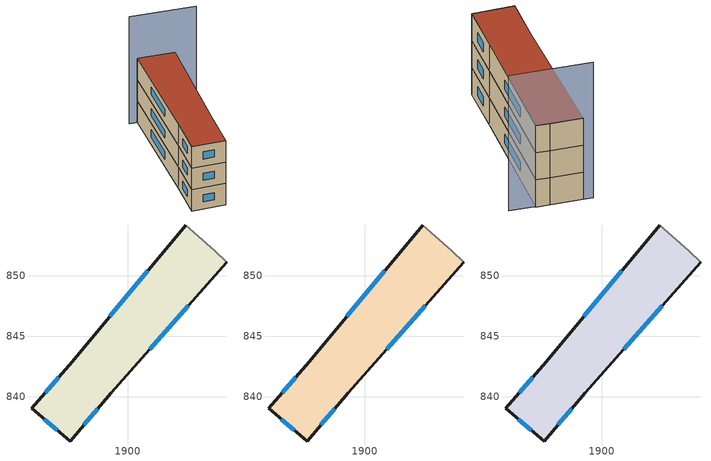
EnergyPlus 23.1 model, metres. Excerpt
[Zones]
ceb92c0137865720_F0_dwelling_0
 floor ground (EU_floor_Construction): 1907.18,852.05 1908.18,851.11 1898.65,840.34 1895.25,836.37 1892.08,839.09 1895.41,842.92 1904.78,854.18 z0
 wall outside (EU_wall_Construction): 1904.78,854.18 1895.41,842.92 1892.08,839.09 1895.25,836.37 1898.65,840.34 1908.18,851.11 z0:3
 wall adiabatic (EU_wall_Construction): 1908.18,851.11 1907.18,852.05 1904.78,854.18 z0:3
 window (EU_Window_Construction): 1901.82,843.93 1905,847.52 / 1896.38,837.69 1897.51,839.01 / 1893.13,838.18 1894.19,837.27 / 1894.3,841.64 1893.19,840.36 / 1901.66,850.43 1898.53,846.67 z1:2
ceb92c0137865720_F1_dwelling_0
 floor to ceb92c0137865720_F0_dwelling_0 (EU_floor_Construction): 1907.18,852.05 1908.18,851.11 1898.65,840.34 1895.25,836.37 1892.08,839.09 1895.41,842.92 1904.78,854.18 z3
 wall outside (EU_wall_Construction): 1904.78,854.18 1895.41,842.92 1892.08,839.09 1895.25,836.37 1898.65,840.34 1908.18,851.11 z3:6
 wall adiabatic (EU_wall_Construction): 1908.18,851.11 1907.18,852.05 1904.78,854.18 z3:6
 window (EU_Window_Construction): 1901.82,843.93 1905,847.52 / 1896.38,837.69 1897.51,839.01 / 1893.13,838.18 1894.19,837.27 / 1894.3,841.64 1893.19,840.36 / 1901.66,850.43 1898.53,846.67 z4:5
ceb92c0137865720_F2_dwelling_0
 floor to ceb92c0137865720_F1_dwelling_0 (EU_floor_Construction): 1907.18,852.05 1908.18,851.11 1898.65,840.34 1895.25,836.37 1892.08,839.09 1895.41,842.92 1904.78,854.18 z6
 wall outside (EU_wall_Construction): 1904.78,854.18 1895.41,842.92 1892.08,839.09 1895.25,836.37 1898.65,840.34 1908.18,851.11 z6:9
 wall adiabatic (EU_wall_Construction): 1908.18,851.11 1907.18,852.05 1904.78,854.18 z6:9
 window (EU_Window_Construction): 1901.82,843.93 1905,847.52 / 1896.38,837.69 1897.51,839.01 / 1893.13,838.18 1894.19,837.27 / 1894.3,841.64 1893.19,840.36 / 1901.66,850.43 1898.53,846.67 z7:8
 roof outside (EU_roof_Construction): 1898.65,840.34 1908.18,851.11 1907.18,852.05 1904.78,854.18 1895.41,842.92 1892.08,839.09 1895.25,836.37 z9
shading: 1910.04,849.3 1904.07,854.84 z0:15
[Building]
EU S2 Campaign: North Axis=0; Terrain=City; Solar Distribution=FullExterior
[Site:Location]
Bologna: Latitude=44.5; Longitude=11.25; Time Zone=1; Elevation=37
[SizingPeriod:WeatherFileDays]
AnnualSizingPeriod: Begin Month=1; Begin Day of Month=1; End Month=12; End Day of Month=31; Day of Week for Start Day=Monday; Use Weather File Daylight Saving Period=No; Use Weather File Rain and Snow Indicators=No
[MATERIAL]
EU_InternalMass_Material: Roughness=MediumRough; Thickness=0.1; Conductivity=1; Density=1800; Specific Heat=900; Thermal Absorptance=0.9; Solar Absorptance=0.7; Visible Absorptance=0.7
[MATERIAL:NOMASS] Roughness=MediumRough; Thermal Absorptance=0.9; Solar Absorptance=0.7; Visible Absorptance=0.7
Name | Thermal Resistance
EU_wall_NoMass | 0.937881
EU_roof_NoMass | 0.548572
EU_floor_NoMass | 0.71348
[WINDOWMATERIAL:SIMPLEGLAZINGSYSTEM]
EU_Window_SimpleGlazing: UFactor=4.25633; Solar Heat Gain Coefficient=0.85; Visible Transmittance=0.85
[CONSTRUCTION]
EU_wall_Construction: EU_wall_NoMass
EU_roof_Construction: EU_roof_NoMass
EU_floor_Construction: EU_floor_NoMass
EU_Window_Construction: EU_Window_SimpleGlazing
EU_InternalMass_Construction: EU_InternalMass_Material
[ZONE] Type=1; Multiplier=1; Ceiling Height=autocalculate; Volume=254.249; Floor Area=autocalculate; Part of Total Floor Area=Yes
ceb92c0137865720_F0_dwelling_0; ceb92c0137865720_F1_dwelling_0; ceb92c0137865720_F2_dwelling_0
[INTERNALMASS] Construction=EU_InternalMass_Construction; Surface Area=84.7498
Name | Zone or ZoneList
ceb92c0137865720_F0_dwelling_0_EU_InternalMass | ceb92c0137865720_F0_dwelling_0
ceb92c0137865720_F1_dwelling_0_EU_InternalMass | ceb92c0137865720_F1_dwelling_0
ceb92c0137865720_F2_dwelling_0_EU_InternalMass | ceb92c0137865720_F2_dwelling_0
[OTHEREQUIPMENT] Fuel Type=Electricity; Design Level Calculation Method=Watts/Area; Power per Zone Floor Area=1; Fraction Latent=0; Fraction Radiant=0; Fraction Lost=0; Carbon Dioxide Generation Rate=0; EndUse Subcategory=EU_Step8_InternalGains
Name | Zone or ZoneList or Space or SpaceList | Schedule
EU_Step8_InternalGain_ceb92c0137865720_F0_dwelling_0_f000 | ceb92c0137865720_F0_dwelling_0 | EU_Step8_GainSchedule_ceb92c0137865720_F0_dwelling_0_f000
EU_Step8_InternalGain_ceb92c0137865720_F1_dwelling_0_f000 | ceb92c0137865720_F1_dwelling_0 | EU_Step8_GainSchedule_ceb92c0137865720_F1_dwelling_0_f000
EU_Step8_InternalGain_ceb92c0137865720_F2_dwelling_0_f000 | ceb92c0137865720_F2_dwelling_0 | EU_Step8_GainSchedule_ceb92c0137865720_F2_dwelling_0_f000
[ZONEVENTILATION:DESIGNFLOWRATE] Schedule=EU_AlwaysOn; Design Flow Rate Calculation Method=AirChanges/Hour; Air Changes per Hour=0.687892; Ventilation Type=Natural; Fan Pressure Rise=0; Fan Total Efficiency=1; Constant Term Coefficient=1; Temperature Term Coefficient=0; Velocity Term Coefficient=0; Velocity Squared Term Coefficient=0; Minimum Indoor Temperature=-100; Maximum Indoor Temperature=100; Delta Temperature=-100; Minimum Outdoor Temperature=-100; Maximum Outdoor Temperature=100; Maximum Wind Speed=40
Name | Zone or ZoneList or Space or SpaceList
EU_ConstantAir_ceb92c0137865720_F0_dwelling_0 | ceb92c0137865720_F0_dwelling_0
EU_ConstantAir_ceb92c0137865720_F1_dwelling_0 | ceb92c0137865720_F1_dwelling_0
EU_ConstantAir_ceb92c0137865720_F2_dwelling_0 | ceb92c0137865720_F2_dwelling_0
[HVACTEMPLATE:THERMOSTAT] Constant Heating Setpoint=20; Constant Cooling Setpoint=50
EU_HeatOnly_ceb92c0137865720_F0_dwelling_0; EU_HeatOnly_ceb92c0137865720_F1_dwelling_0; EU_HeatOnly_ceb92c0137865720_F2_dwelling_0
[HVACTEMPLATE:ZONE:IDEALLOADSAIRSYSTEM] System Availability Schedule=EU_AlwaysOn; Maximum Heating Supply Air Temperature=50; Minimum Cooling Supply Air Temperature=13; Maximum Heating Supply Air Humidity Ratio=0.0156; Minimum Cooling Supply Air Humidity Ratio=0.0077; Heating Limit=NoLimit; Cooling Limit=NoLimit; Heating Availability Schedule=EU_AlwaysOn; Cooling Availability Schedule=EU_CoolingOff; Dehumidification Control Type=ConstantSensibleHeatRatio; Cooling Sensible Heat Ratio=0.7; Dehumidification Setpoint=60; Humidification Control Type=None; Humidification Setpoint=30; Outdoor Air Method=None; Outdoor Air Flow Rate per Person=0.00944; Outdoor Air Flow Rate per Zone Floor Area=0; Outdoor Air Flow Rate per Zone=0; Demand Controlled Ventilation Type=None; Outdoor Air Economizer Type=NoEconomizer; Heat Recovery Type=None; Sensible Heat Recovery Effectiveness=0.7; Latent Heat Recovery Effectiveness=0.65
Name | Template Thermostat
ceb92c0137865720_F0_dwelling_0 | EU_HeatOnly_ceb92c0137865720_F0_dwelling_0
ceb92c0137865720_F1_dwelling_0 | EU_HeatOnly_ceb92c0137865720_F1_dwelling_0
ceb92c0137865720_F2_dwelling_0 | EU_HeatOnly_ceb92c0137865720_F2_dwelling_0
[SIZING:ZONE] Zone Cooling Design Supply Air Temperature Input Method=SupplyAirTemperature; Zone Cooling Design Supply Air Temperature=13; Zone Heating Design Supply Air Temperature Input Method=SupplyAirTemperature; Zone Heating Design Supply Air Temperature=50; Zone Cooling Design Supply Air Humidity Ratio=0.008; Zone Heating Design Supply Air Humidity Ratio=0.008; Cooling Design Air Flow Method=DesignDay; Cooling Design Air Flow Rate=0; Cooling Minimum Air Flow per Zone Floor Area=0.000762; Cooling Minimum Air Flow=0; Cooling Minimum Air Flow Fraction=0.2; Heating Design Air Flow Method=DesignDay; Heating Design Air Flow Rate=0; Heating Maximum Air Flow per Zone Floor Area=0.002032; Heating Maximum Air Flow=0.141576; Heating Maximum Air Flow Fraction=0.3; Account for Dedicated Outdoor Air System=No; Dedicated Outdoor Air System Control Strategy=NeutralSupplyAir; Dedicated Outdoor Air Low Setpoint Temperature for Design=autosize; Dedicated Outdoor Air High Setpoint Temperature for Design=autosize; Zone Load Sizing Method=Sensible Load Only No Latent Load; Zone Latent Cooling Design Supply Air Humidity Ratio Input Method=HumidityRatioDifference; Zone Cooling Design Supply Air Humidity Ratio Difference=0.005; Zone Latent Heating Design Supply Air Humidity Ratio Input Method=HumidityRatioDifference; Zone Humidification Design Supply Air Humidity Ratio Difference=0.005
ceb92c0137865720_F0_dwelling_0; ceb92c0137865720_F1_dwelling_0; ceb92c0137865720_F2_dwelling_0
[SCHEDULE:CONSTANT]
Name | Hourly Value
EU_AlwaysOn | 1
EU_CoolingOff | 0
[SCHEDULE:FILE] Column Number=1; Rows to Skip at Top=0; Number of Hours of Data=8760; Column Separator=Comma; Interpolate to Timestep=No; Minutes per Item=60; Adjust Schedule for Daylight Savings=Yes
Name | File
EU_Step8_GainSchedule_ceb92c0137865720_F0_dwelling_0_f000 | ../../schedules/ceb92c0137865720/ceb92c0137865720_F0_dwelling_0_f000_gain.csv
EU_Step8_GainSchedule_ceb92c0137865720_F1_dwelling_0_f000 | ../../schedules/ceb92c0137865720/ceb92c0137865720_F1_dwelling_0_f000_gain.csv
EU_Step8_GainSchedule_ceb92c0137865720_F2_dwelling_0_f000 | ../../schedules/ceb92c0137865720/ceb92c0137865720_F2_dwelling_0_f000_gain.csv
